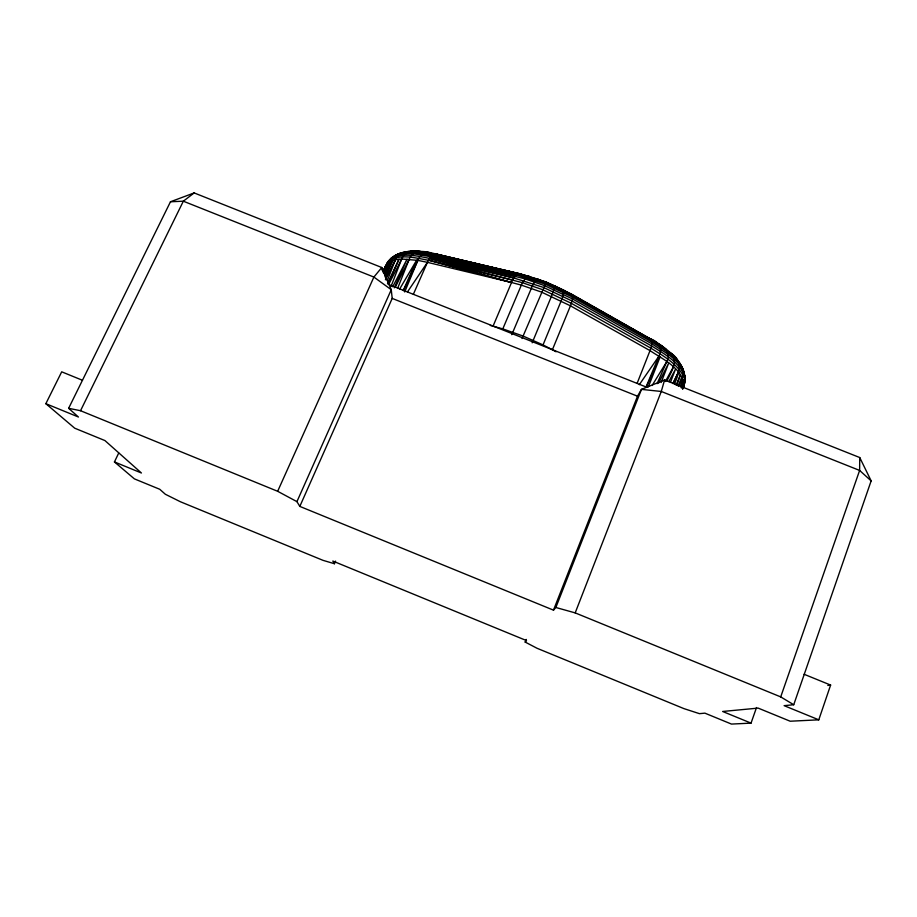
<?xml version="1.0" encoding="UTF-8"?>
<svg xmlns="http://www.w3.org/2000/svg" width="917" height="917" viewBox="0 0 917 917"><rect width="100%" height="100%" fill="white"/><g stroke="black" fill="none" stroke-linecap="round" stroke-linejoin="round"><path stroke-width="1.38" d="M859.745 457.549L859.619 470.432L780.711 696.897L793.732 704.737L871.15 480.875L859.745 457.549L664.596 379.959L641.453 389.37L637.51 396.201L553.49 610.149L299.813 506.402L296.936 501.645L277.656 491.294L80.524 410.713L68.637 408.306L170.47 201.763L194.163 192.925L381.77 267.512L391.261 289.703L392.201 298.403L299.813 506.402M385.197 268.566C388.361 252.851 408.031 249.722 421.533 251.716C414.22 249.791 404.626 250.971 401.68 259.018L388.819 284.178M386.298 266.572L386.504 264.199C391.765 254.869 402.872 251.327 413.086 251.201M683.692 385.748L683.933 383.191M413.361 294.277L427.425 262.342C429.133 258.812 431.609 254.33 436.011 254.043L520.547 273.908L546.28 282.081L571.222 293.944L649.981 338.591C667.06 348.105 692.484 366.181 682.741 388.923M554.12 286.425L554.911 285.714L552.481 293.841L532.181 342.809M546.211 283.089L546.28 282.081L522.025 338.533M681.434 387.834L684.621 378.675C678.534 364.164 663.576 356.14 650.875 348.173L571.383 303.344L542.474 289.623L522.381 282.688L429.615 258.411C417.728 256.015 404.924 253.103 393.106 257.253L384.349 273.862M664.596 379.959L661.272 391.467L575.188 612.888L555.851 607.49L553.49 610.149M678.718 386.057C693.286 364.393 666.728 351.773 651.735 341.926L572.563 297.108L545.042 284.018L516.649 274.985L433.443 254.697L424.445 252.886L409.211 251.682M666.968 380.968C670.247 373.265 679.99 359.854 670.121 352.713C683.807 360.908 679.359 372.107 674.465 384.154M657.065 383.684L666.854 361.493C671.553 352.736 663.725 345.904 656.32 342.809L665.88 349.102M646.027 386.963L659.002 356.037C663.427 347.211 657.936 340.986 648.892 338.304C653.924 339.955 651.196 347.062 650.015 350.626L637.12 383.363M756.525 707.523L751.034 723.123L722.642 711.477L758.164 708.107L790.179 721.221L818.778 719.822L830.619 685.068L804.094 674.27M676.414 385.335L680.483 374.744L676.322 385.197M670.43 382.4L675.565 369.058L668.837 381.587M680.838 386.481L683.371 379.913L680.655 386.458M684.346 382.114L685.171 379.97C684.69 361.722 664.928 352.609 651.746 343.76L572.46 298.919L544.308 285.531L524.719 278.791L432.136 255.591L414.61 252.691L401.337 253.126L396.534 257.597L385.793 278.608M387.272 280.74L395.433 259.626L401.68 259.018L417.854 260.371L427.425 262.342L511.548 282.493C513.222 278.848 516.707 271.868 521.647 274.515L438.28 254.915L450.717 257.964M682.695 388.35L684.942 382.515L684.93 377.426M391.101 286.264L401.68 259.018M661.134 382.527L668.722 363.029L658.578 383.146M555.851 607.49L641.453 389.37L661.272 391.467L859.619 470.432L871.15 480.875M648.365 386.848L660.125 356.816L646.496 386.814M682.684 388.957L684.242 384.98C681.824 367.809 662.945 359.338 650.015 350.626L570.454 305.82L541.443 292.065L521.269 285.095L428.457 260.256C415.573 258.044 400.144 253.367 388.35 261.265L383.742 270.16M751.034 723.123L731.479 724.075L704.898 713.151L699.465 713.667L683.967 708.635L537.018 648.262L525.177 642.072L526.22 639.424M397.714 288.098L409.2 259.259C413.521 247.177 428.136 252.186 437.191 254.296L521.647 274.515M681.216 387.731L683.922 381.151M682.58 388.384L684.197 384.441M556.115 351.796L552.389 349.767L570.454 305.82C571.532 302.255 574.237 297.165 571.222 293.944L569.079 293.979M552.389 349.767L543.036 344.907L562.19 298.438L563.875 291.102L563.279 289.703L561.8 290.081M404.695 291.984L417.854 260.371C419.654 255.694 425.075 250.077 430.36 253.321M490.297 325.432L502.803 328.894L522.381 282.688L527 276.51L528.926 276.109L530.29 277.622M493.059 326.143L511.548 282.493L428.594 260.05L512.695 280.098M118.706 453.055L114.442 461.927L134.386 478.869L159.741 489.277L165.347 494.263L180.397 501.748L323.013 560.344L334.441 563.726L335.576 561.112M403.285 290.345L416.616 260.21L399.583 289.142M511.778 334.682L532.376 285.875L536.273 279.456L537.568 278.86L538.21 280.132M677.972 385.897L681.984 376.795M296.936 501.645L391.261 289.703L373.895 277.06L183.331 201.201L170.47 201.763M394.31 287.812L407.045 259.19L392.717 286.757M383.134 271.272L385.656 265.792L383.363 270.916M383.638 272.808L388.189 262.652L383.432 272.762M277.656 491.294L373.895 277.06L381.77 267.512L382.102 270.228M387.983 283.777L398.987 259.282L387.49 283.777M385.174 277.083L392.659 260.451L384.808 275.73M383.146 272.269L387.238 263.282L390.596 261.07L395.433 259.626L385.404 279.788M383.673 271.065L387.238 263.282M673.227 383.352L678.454 371.993L672.849 383.524M384.487 274.011L390.596 261.07M403.469 290.746L417.854 260.371M80.524 410.713L183.331 201.201L194.163 192.925M114.442 461.927L141.424 473L104.939 440.573L74.713 428.193L45.85 403.686L61.703 371.821L82.45 380.268M395.41 286.964L409.2 259.259M665.375 381.506L673.387 366.846M652.102 385.495L666.854 361.493M407.492 291.881L427.425 262.342M639.309 384.682L659.002 356.037M525.177 642.072L526.496 640.582L332.825 561.044L334.441 563.726M396.557 255.132L398.7 253.711L407.492 251.797L404.214 252.794M391.57 259.591L389.633 260.852L391.456 257.952L395.491 255.843M394.768 255.751C406.437 251.625 419.103 254.479 430.841 256.84L515.285 276.292M827.822 685.446L830.619 685.068M793.732 704.737L784.115 705.654L818.778 719.822M400.878 253.23L403.113 253.126M418.049 251.43L428.973 252.633M425.981 252.416L435.632 254.387M437.191 254.296L436.011 254.043L519.331 273.782L537.981 279.272M432.136 255.591L516.649 274.985M433.443 254.697L518.013 274.137L545.626 282.917L572.391 295.652L651.425 340.425L659.724 345.457L673.009 355.555M519.331 273.782L434.75 254.181L518.013 274.137M429.615 258.411L513.944 278.011L543.449 287.422L572.059 301.017L651.448 345.858C664.046 353.756 678.855 361.745 684.861 376.153M457.629 259.66L465.916 261.689M430.841 256.84L513.944 278.011M522.988 274.871L529.694 276.636M502.803 328.894L523.08 336.046L543.036 344.907M536.995 278.917L546.337 282.356M388.934 284.591L646.737 387.238M392.201 298.403L637.51 396.201M575.188 612.888L780.711 696.897M45.85 403.686L78.438 417.017L68.637 408.306M546.051 282.264L555.003 286.047M554.613 285.852L563.691 290.185M562.637 289.669L650.841 339.301M570.259 293.738L647.666 337.605M662.808 347.36L668.229 351.864M676.815 360.404L674.511 357.229C679.107 361.539 683.303 367.362 684.128 373.723M679.451 363.017L681.205 367.018M682.764 369.012L682.97 371.431"/></g></svg>
